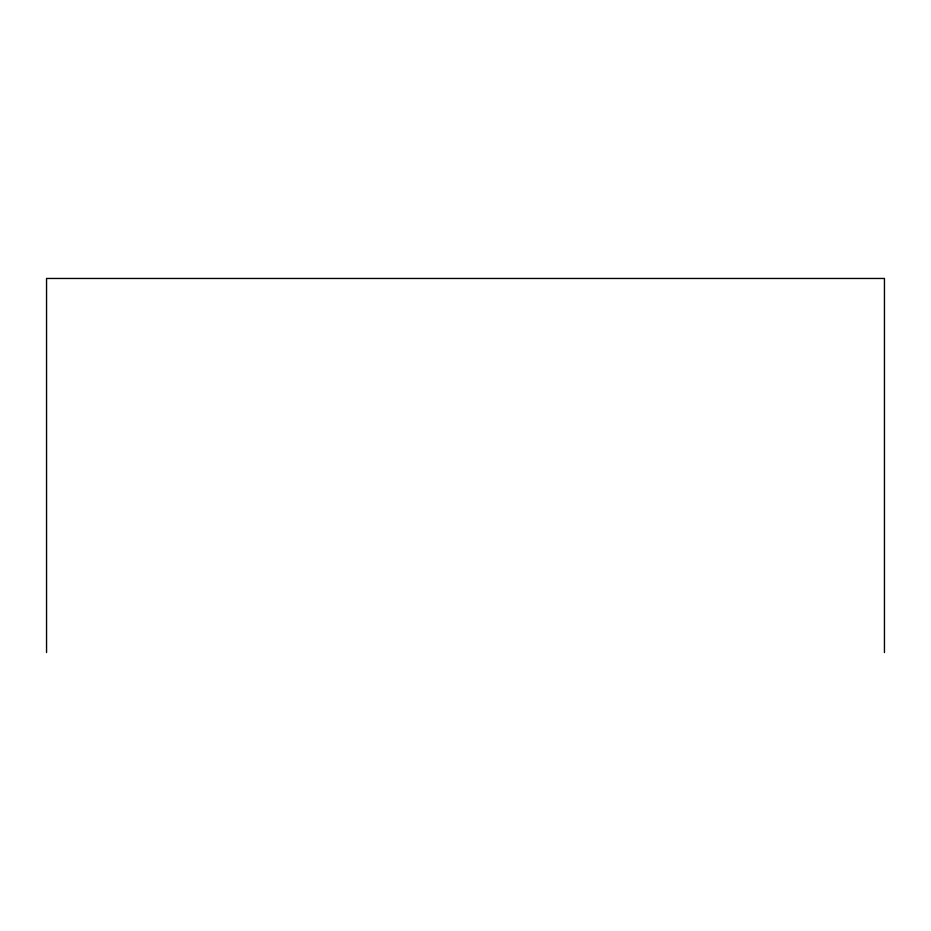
<?xml version="1.0" encoding="UTF-8"?>
<svg xmlns="http://www.w3.org/2000/svg" width="931" height="931" viewBox="0 0 931 931"><rect width="100%" height="100%" fill="white"/><g stroke="black" fill="none" stroke-linecap="round" stroke-linejoin="round"><path stroke-width="1.4" d="M884.45 652.538L884.45 278.462L46.55 278.462L46.55 652.538"/></g></svg>
